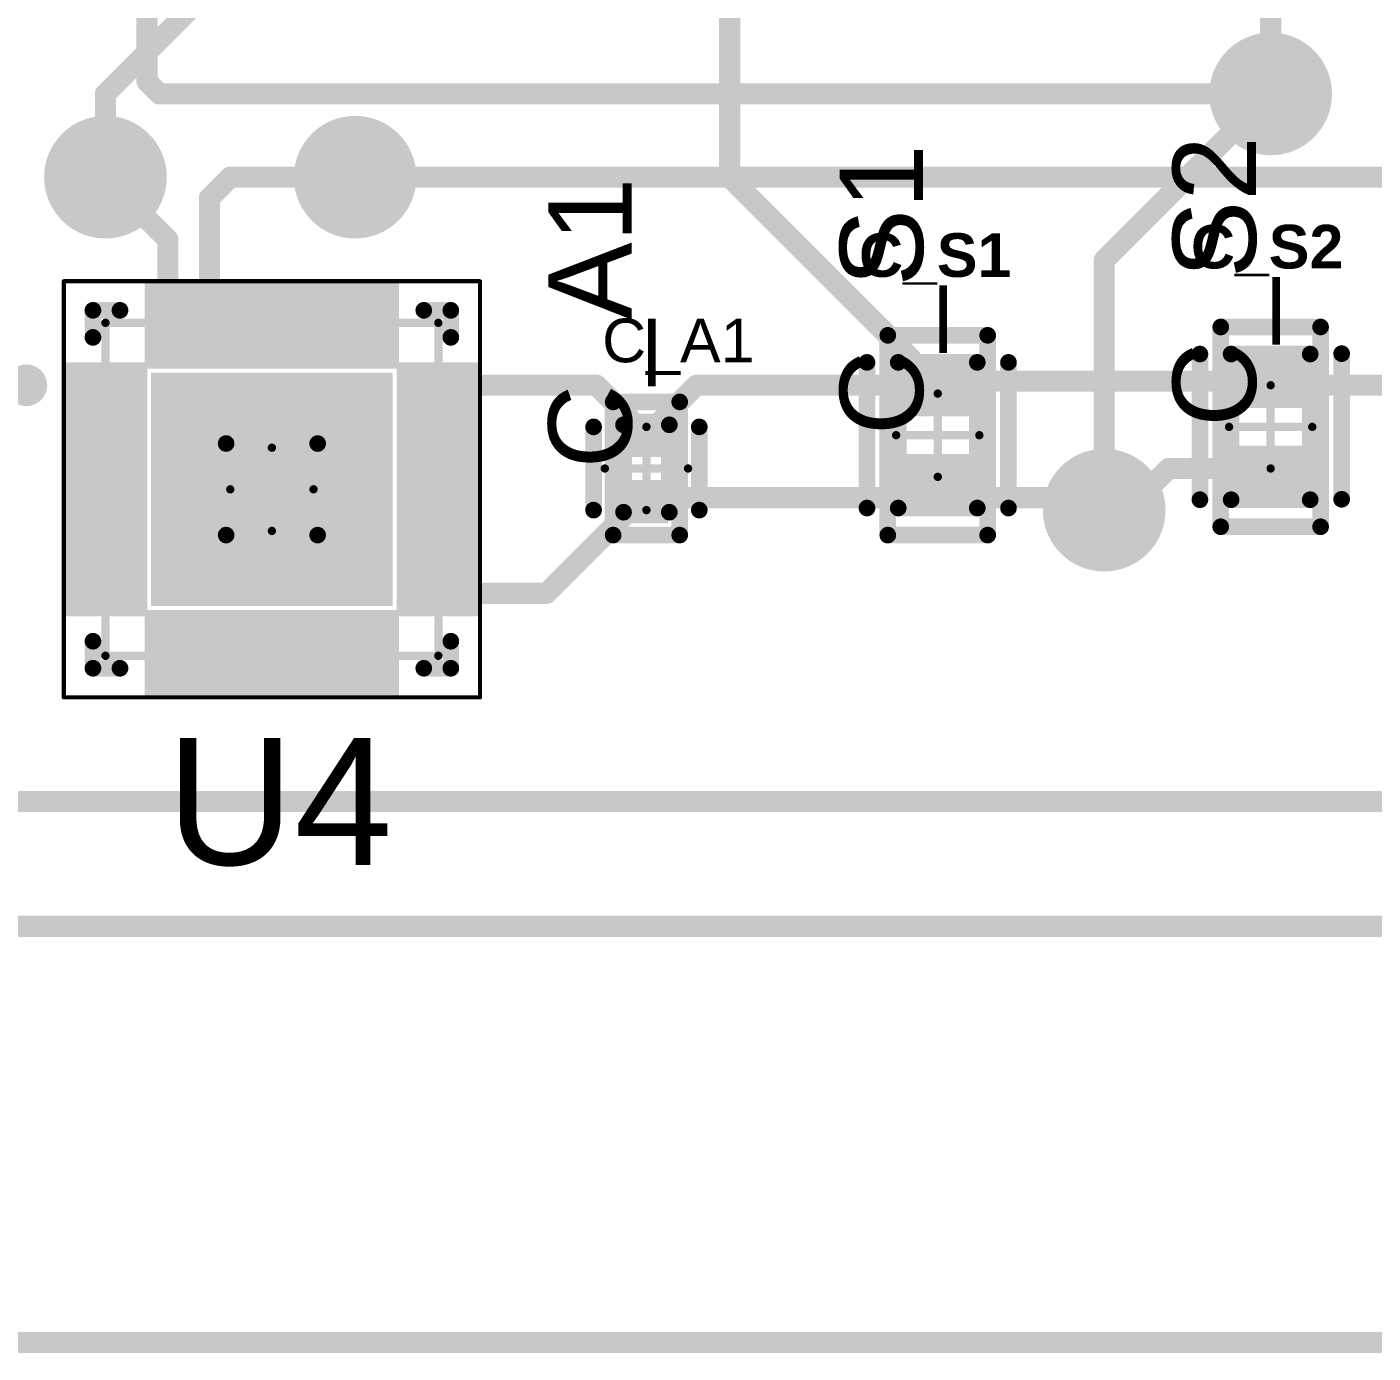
# Model space of a CAD drawing. Header units: inches. Extents: x 0 to 5429, y 0 to 5429.
# Drawn here: x 14.06 to 30.23, y -0.13 to 15.8 of the extents above; entities that cross this region are included whole.
import ezdxf

# ---------------------------------------------------------------- set-up
doc = ezdxf.new("R2010")
doc.units = ezdxf.units.IN
for name, color, linetype in [('Bottom Layer', 5, 'Continuous'), ('Bottom Solder', 6, 'Continuous'), ('GND', 16, 'Continuous'), ('Keep-Out Layer', 6, 'Continuous'), ('Top 3D Body', 56, 'Continuous'), ('Top Assembly', 56, 'Continuous'), ('Top Component Center', 56, 'Continuous'), ('Top Courtyard', 56, 'Continuous'), ('Top Layer', 1, 'Continuous'), ('Top Overlay', 2, 'Continuous'), ('Top Paste', 8, 'Continuous'), ('Top Solder', 216, 'Continuous'), ('VDD', 76, 'Continuous'), ('Via Holes', 16, 'Continuous')]:
    doc.layers.add(name, color=color, linetype=linetype)
doc.styles.add('Arial', font='', dxfattribs={"height": 0.2})
doc.styles.add('Arial_Bold', font='', dxfattribs={"height": 0.2})
doc.styles.get('Arial').set_extended_font_data('Arial')
doc.styles.get('Arial_Bold').set_extended_font_data('Arial', bold=True)

# ---------------------------------------------------------------- blocks, each defined once
blk = doc.blocks.new('IS_QFN_24_V_1')
at = {"layer": 'Bottom Layer'}
h = blk.add_hatch(color=5, dxfattribs=at)
edge = h.paths.add_edge_path()
edge.add_arc((-0.55, 0.55), 0.25, 0, 360)
h = blk.add_hatch(color=5, dxfattribs=at)
edge = h.paths.add_edge_path()
edge.add_arc((0.55, 0.55), 0.25, 0, 360)
h = blk.add_hatch(color=5, dxfattribs=at)
edge = h.paths.add_edge_path()
edge.add_arc((-0.55, -0.55), 0.25, 0, 360)
h = blk.add_hatch(color=5, dxfattribs=at)
edge = h.paths.add_edge_path()
edge.add_arc((0.55, -0.55), 0.25, 0, 360)
at = {"layer": 'Bottom Solder'}
h = blk.add_hatch(color=6, dxfattribs=at)
edge = h.paths.add_edge_path()
edge.add_arc((-0.55, 0.55), 0.352, 0, 360)
h = blk.add_hatch(color=6, dxfattribs=at)
edge = h.paths.add_edge_path()
edge.add_arc((0.55, 0.55), 0.352, 0, 360)
h = blk.add_hatch(color=6, dxfattribs=at)
edge = h.paths.add_edge_path()
edge.add_arc((-0.55, -0.55), 0.352, 0, 360)
h = blk.add_hatch(color=6, dxfattribs=at)
edge = h.paths.add_edge_path()
edge.add_arc((0.55, -0.55), 0.352, 0, 360)
at = {"layer": 'GND'}
h = blk.add_hatch(color=16, dxfattribs=at)
edge = h.paths.add_edge_path()
edge.add_arc((-0.55, 0.55), 0.25, 0, 360)
h = blk.add_hatch(color=16, dxfattribs=at)
edge = h.paths.add_edge_path()
edge.add_arc((0.55, 0.55), 0.25, 0, 360)
h = blk.add_hatch(color=16, dxfattribs=at)
edge = h.paths.add_edge_path()
edge.add_arc((-0.55, -0.55), 0.25, 0, 360)
h = blk.add_hatch(color=16, dxfattribs=at)
edge = h.paths.add_edge_path()
edge.add_arc((0.55, -0.55), 0.25, 0, 360)
at = {"layer": 'Top Layer'}
for points in [[(-1.075, 2.4), (-1.075, 1.55), (-1.425, 1.55), (-1.425, 2.4)], [(-0.575, 2.4), (-0.575, 1.55), (-0.925, 1.55), (-0.925, 2.4)], [(-0.075, 2.4), (-0.075, 1.55), (-0.425, 1.55), (-0.425, 2.4)], [(0.425, 2.4), (0.425, 1.55), (0.075, 1.55), (0.075, 2.4)], [(0.925, 2.4), (0.925, 1.55), (0.575, 1.55), (0.575, 2.4)], [(1.425, 2.4), (1.425, 1.55), (1.075, 1.55), (1.075, 2.4)], [(-2.4, 1.425), (-1.6, 1.425), (-1.6, 1.075), (-2.4, 1.075)], [(-1.35, 1.3), (1.35, 1.3), (1.35, -1.3), (-1.35, -1.3)], [(2.4, 1.075), (1.6, 1.075), (1.6, 1.425), (2.4, 1.425)], [(-2.4, 0.925), (-1.6, 0.925), (-1.6, 0.575), (-2.4, 0.575)], [(2.4, 0.575), (1.6, 0.575), (1.6, 0.925), (2.4, 0.925)], [(-2.4, 0.425), (-1.6, 0.425), (-1.6, 0.075), (-2.4, 0.075)], [(2.4, 0.075), (1.6, 0.075), (1.6, 0.425), (2.4, 0.425)], [(-2.4, -0.075), (-1.6, -0.075), (-1.6, -0.425), (-2.4, -0.425)], [(2.4, -0.425), (1.6, -0.425), (1.6, -0.075), (2.4, -0.075)], [(-2.4, -0.575), (-1.6, -0.575), (-1.6, -0.925), (-2.4, -0.925)], [(2.4, -0.925), (1.6, -0.925), (1.6, -0.575), (2.4, -0.575)], [(-2.4, -1.075), (-1.6, -1.075), (-1.6, -1.425), (-2.4, -1.425)], [(2.4, -1.425), (1.6, -1.425), (1.6, -1.075), (2.4, -1.075)], [(-1.425, -2.4), (-1.425, -1.55), (-1.075, -1.55), (-1.075, -2.4)], [(-0.925, -2.4), (-0.925, -1.55), (-0.575, -1.55), (-0.575, -2.4)], [(-0.425, -2.4), (-0.425, -1.55), (-0.075, -1.55), (-0.075, -2.4)], [(0.075, -2.4), (0.075, -1.55), (0.425, -1.55), (0.425, -2.4)], [(0.575, -2.4), (0.575, -1.55), (0.925, -1.55), (0.925, -2.4)], [(1.075, -2.4), (1.075, -1.55), (1.425, -1.55), (1.425, -2.4)]]:
    blk.add_hatch(color=1, dxfattribs=at).paths.add_polyline_path(points)
h = blk.add_hatch(color=1, dxfattribs=at)
edge = h.paths.add_edge_path()
edge.add_arc((-0.55, 0.55), 0.25, 0, 360)
h = blk.add_hatch(color=1, dxfattribs=at)
edge = h.paths.add_edge_path()
edge.add_arc((0.55, 0.55), 0.25, 0, 360)
h = blk.add_hatch(color=1, dxfattribs=at)
edge = h.paths.add_edge_path()
edge.add_arc((-0.55, -0.55), 0.25, 0, 360)
h = blk.add_hatch(color=1, dxfattribs=at)
edge = h.paths.add_edge_path()
edge.add_arc((0.55, -0.55), 0.25, 0, 360)
at = {"layer": 'Top Paste'}
for points in [[(-1.075, 2.4), (-1.075, 1.55), (-1.425, 1.55), (-1.425, 2.4)], [(-0.575, 2.4), (-0.575, 1.55), (-0.925, 1.55), (-0.925, 2.4)], [(-0.075, 2.4), (-0.075, 1.55), (-0.425, 1.55), (-0.425, 2.4)], [(0.425, 2.4), (0.425, 1.55), (0.075, 1.55), (0.075, 2.4)], [(0.925, 2.4), (0.925, 1.55), (0.575, 1.55), (0.575, 2.4)], [(1.425, 2.4), (1.425, 1.55), (1.075, 1.55), (1.075, 2.4)], [(-2.4, 1.425), (-1.6, 1.425), (-1.6, 1.075), (-2.4, 1.075)], [(-1.35, 1.3), (1.35, 1.3), (1.35, -1.3), (-1.35, -1.3)], [(2.4, 1.075), (1.6, 1.075), (1.6, 1.425), (2.4, 1.425)], [(-2.4, 0.925), (-1.6, 0.925), (-1.6, 0.575), (-2.4, 0.575)], [(2.4, 0.575), (1.6, 0.575), (1.6, 0.925), (2.4, 0.925)], [(-2.4, 0.425), (-1.6, 0.425), (-1.6, 0.075), (-2.4, 0.075)], [(2.4, 0.075), (1.6, 0.075), (1.6, 0.425), (2.4, 0.425)], [(-2.4, -0.075), (-1.6, -0.075), (-1.6, -0.425), (-2.4, -0.425)], [(2.4, -0.425), (1.6, -0.425), (1.6, -0.075), (2.4, -0.075)], [(-2.4, -0.575), (-1.6, -0.575), (-1.6, -0.925), (-2.4, -0.925)], [(2.4, -0.925), (1.6, -0.925), (1.6, -0.575), (2.4, -0.575)], [(-2.4, -1.075), (-1.6, -1.075), (-1.6, -1.425), (-2.4, -1.425)], [(2.4, -1.425), (1.6, -1.425), (1.6, -1.075), (2.4, -1.075)], [(-1.425, -2.4), (-1.425, -1.55), (-1.075, -1.55), (-1.075, -2.4)], [(-0.925, -2.4), (-0.925, -1.55), (-0.575, -1.55), (-0.575, -2.4)], [(-0.425, -2.4), (-0.425, -1.55), (-0.075, -1.55), (-0.075, -2.4)], [(0.075, -2.4), (0.075, -1.55), (0.425, -1.55), (0.425, -2.4)], [(0.575, -2.4), (0.575, -1.55), (0.925, -1.55), (0.925, -2.4)], [(1.075, -2.4), (1.075, -1.55), (1.425, -1.55), (1.425, -2.4)]]:
    blk.add_hatch(color=8, dxfattribs=at).paths.add_polyline_path(points)
at = {"layer": 'Top Solder'}
for points in [[(-0.973, 2.502), (-0.973, 1.448), (-1.527, 1.448), (-1.527, 2.502)], [(-0.473, 2.502), (-0.473, 1.448), (-1.027, 1.448), (-1.027, 2.502)], [(0.027, 2.502), (0.027, 1.448), (-0.527, 1.448), (-0.527, 2.502)], [(0.527, 2.502), (0.527, 1.448), (-0.027, 1.448), (-0.027, 2.502)], [(1.027, 2.502), (1.027, 1.448), (0.473, 1.448), (0.473, 2.502)], [(1.527, 2.502), (1.527, 1.448), (0.973, 1.448), (0.973, 2.502)], [(-2.502, 1.527), (-1.498, 1.527), (-1.498, 0.973), (-2.502, 0.973)], [(2.502, 0.973), (1.498, 0.973), (1.498, 1.527), (2.502, 1.527)], [(-1.452, 1.402), (1.452, 1.402), (1.452, -1.402), (-1.452, -1.402)], [(-2.502, 1.027), (-1.498, 1.027), (-1.498, 0.473), (-2.502, 0.473)], [(2.502, 0.473), (1.498, 0.473), (1.498, 1.027), (2.502, 1.027)], [(-2.502, 0.527), (-1.498, 0.527), (-1.498, -0.027), (-2.502, -0.027)], [(2.502, -0.027), (1.498, -0.027), (1.498, 0.527), (2.502, 0.527)], [(-2.502, 0.027), (-1.498, 0.027), (-1.498, -0.527), (-2.502, -0.527)], [(2.502, -0.527), (1.498, -0.527), (1.498, 0.027), (2.502, 0.027)], [(-2.502, -0.473), (-1.498, -0.473), (-1.498, -1.027), (-2.502, -1.027)], [(2.502, -1.027), (1.498, -1.027), (1.498, -0.473), (2.502, -0.473)], [(-2.502, -0.973), (-1.498, -0.973), (-1.498, -1.527), (-2.502, -1.527)], [(2.502, -1.527), (1.498, -1.527), (1.498, -0.973), (2.502, -0.973)], [(-1.527, -2.502), (-1.527, -1.448), (-0.973, -1.448), (-0.973, -2.502)], [(-1.027, -2.502), (-1.027, -1.448), (-0.473, -1.448), (-0.473, -2.502)], [(-0.527, -2.502), (-0.527, -1.448), (0.027, -1.448), (0.027, -2.502)], [(-0.027, -2.502), (-0.027, -1.448), (0.527, -1.448), (0.527, -2.502)], [(0.473, -2.502), (0.473, -1.448), (1.027, -1.448), (1.027, -2.502)], [(0.973, -2.502), (0.973, -1.448), (1.527, -1.448), (1.527, -2.502)]]:
    blk.add_hatch(color=216, dxfattribs=at).paths.add_polyline_path(points)
h = blk.add_hatch(color=216, dxfattribs=at)
edge = h.paths.add_edge_path()
edge.add_arc((-0.55, 0.55), 0.352, 0, 360)
h = blk.add_hatch(color=216, dxfattribs=at)
edge = h.paths.add_edge_path()
edge.add_arc((0.55, 0.55), 0.352, 0, 360)
h = blk.add_hatch(color=216, dxfattribs=at)
edge = h.paths.add_edge_path()
edge.add_arc((-0.55, -0.55), 0.352, 0, 360)
h = blk.add_hatch(color=216, dxfattribs=at)
edge = h.paths.add_edge_path()
edge.add_arc((0.55, -0.55), 0.352, 0, 360)
at = {"layer": 'VDD'}
h = blk.add_hatch(color=76, dxfattribs=at)
edge = h.paths.add_edge_path()
edge.add_arc((-0.55, 0.55), 0.25, 0, 360)
h = blk.add_hatch(color=76, dxfattribs=at)
edge = h.paths.add_edge_path()
edge.add_arc((0.55, 0.55), 0.25, 0, 360)
h = blk.add_hatch(color=76, dxfattribs=at)
edge = h.paths.add_edge_path()
edge.add_arc((-0.55, -0.55), 0.25, 0, 360)
h = blk.add_hatch(color=76, dxfattribs=at)
edge = h.paths.add_edge_path()
edge.add_arc((0.55, -0.55), 0.25, 0, 360)
at = {"layer": 'Via Holes'}
h = blk.add_hatch(color=7, dxfattribs=at)
edge = h.paths.add_edge_path()
edge.add_arc((-0.55, 0.55), 0.1, 0, 360)
h = blk.add_hatch(color=7, dxfattribs=at)
edge = h.paths.add_edge_path()
edge.add_arc((0.55, 0.55), 0.1, 0, 360)
h = blk.add_hatch(color=7, dxfattribs=at)
edge = h.paths.add_edge_path()
edge.add_arc((-0.55, -0.55), 0.1, 0, 360)
h = blk.add_hatch(color=7, dxfattribs=at)
edge = h.paths.add_edge_path()
edge.add_arc((0.55, -0.55), 0.1, 0, 360)
at = {"layer": 'Top 3D Body'}
for points in [[(-2, -2, 0.1, 0.1, 0), (-2, 2, 0.1, 0.1, 0)], [(-2, 2, 0.1, 0.1, 0), (2, 2, 0.1, 0.1, 0)], [(2, -2, 0.1, 0.1, 0), (2, 2, 0.1, 0.1, 0)], [(-2, -2, 0.1, 0.1, 0), (2, -2, 0.1, 0.1, 0)]]:
    blk.add_lwpolyline(points, format="xyseb", dxfattribs=at)
for points in [[(-2.025, 2, 0.05, 0.05, 1), (-1.975, 2, 0.05, 0.05, 1)], [(-2.025, 2, 0.05, 0.05, 1), (-1.975, 2, 0.05, 0.05, 1)], [(1.975, 2, 0.05, 0.05, 1), (2.025, 2, 0.05, 0.05, 1)], [(1.975, 2, 0.05, 0.05, 1), (2.025, 2, 0.05, 0.05, 1)], [(-2.025, -2, 0.05, 0.05, 1), (-1.975, -2, 0.05, 0.05, 1)], [(-2.025, -2, 0.05, 0.05, 1), (-1.975, -2, 0.05, 0.05, 1)], [(1.975, -2, 0.05, 0.05, 1), (2.025, -2, 0.05, 0.05, 1)], [(1.975, -2, 0.05, 0.05, 1), (2.025, -2, 0.05, 0.05, 1)]]:
    blk.add_lwpolyline(points, format="xyseb", close=True, dxfattribs=at)
at = {"layer": 'Top Courtyard'}
for points in [[(-2.5, -2.5, 0.05, 0.05, 0), (-2.5, 2.5, 0.05, 0.05, 0)], [(-2.5, 2.5, 0.05, 0.05, 0), (2.5, 2.5, 0.05, 0.05, 0)], [(2.5, -2.5, 0.05, 0.05, 0), (2.5, 2.5, 0.05, 0.05, 0)], [(0, -0.5, 0.1, 0.1, 0), (0, 0.5, 0.1, 0.1, 0)], [(-0.5, 0, 0.1, 0.1, 0), (0.5, 0, 0.1, 0.1, 0)], [(-2.5, -2.5, 0.05, 0.05, 0), (2.5, -2.5, 0.05, 0.05, 0)]]:
    blk.add_lwpolyline(points, format="xyseb", dxfattribs=at)
for points in [[(-2.512, 2.5, 0.025, 0.025, 1), (-2.488, 2.5, 0.025, 0.025, 1)], [(-2.512, 2.5, 0.025, 0.025, 1), (-2.488, 2.5, 0.025, 0.025, 1)], [(2.488, 2.5, 0.025, 0.025, 1), (2.512, 2.5, 0.025, 0.025, 1)], [(2.488, 2.5, 0.025, 0.025, 1), (2.512, 2.5, 0.025, 0.025, 1)], [(-0.025, 0.5, 0.05, 0.05, 1), (0.025, 0.5, 0.05, 0.05, 1)], [(-0.525, 0, 0.05, 0.05, 1), (-0.475, 0, 0.05, 0.05, 1)], [(0.475, 0, 0.05, 0.05, 1), (0.525, 0, 0.05, 0.05, 1)], [(-0.025, -0.5, 0.05, 0.05, 1), (0.025, -0.5, 0.05, 0.05, 1)], [(-2.512, -2.5, 0.025, 0.025, 1), (-2.488, -2.5, 0.025, 0.025, 1)], [(-2.512, -2.5, 0.025, 0.025, 1), (-2.488, -2.5, 0.025, 0.025, 1)], [(2.488, -2.5, 0.025, 0.025, 1), (2.512, -2.5, 0.025, 0.025, 1)], [(2.488, -2.5, 0.025, 0.025, 1), (2.512, -2.5, 0.025, 0.025, 1)]]:
    blk.add_lwpolyline(points, format="xyseb", close=True, dxfattribs=at)
at = {"layer": 'Top Overlay'}
for points in [[(-2.15, 2.15, 0.2, 0.2, 0), (-1.825, 2.15, 0.2, 0.2, 0)], [(-2.15, 1.825, 0.2, 0.2, 0), (-2.15, 2.15, 0.2, 0.2, 0)], [(1.825, 2.15, 0.2, 0.2, 0), (2.15, 2.15, 0.2, 0.2, 0)], [(2.15, 1.825, 0.2, 0.2, 0), (2.15, 2.15, 0.2, 0.2, 0)], [(-2.15, -2.15, 0.2, 0.2, 0), (-2.15, -1.825, 0.2, 0.2, 0)], [(2.15, -2.15, 0.2, 0.2, 0), (2.15, -1.825, 0.2, 0.2, 0)], [(-2.15, -2.15, 0.2, 0.2, 0), (-1.825, -2.15, 0.2, 0.2, 0)], [(1.825, -2.15, 0.2, 0.2, 0), (2.15, -2.15, 0.2, 0.2, 0)]]:
    blk.add_lwpolyline(points, format="xyseb", dxfattribs=at)
for points in [[(-2.2, 2.15, 0.1, 0.1, 1), (-2.1, 2.15, 0.1, 0.1, 1)], [(-2.2, 2.15, 0.1, 0.1, 1), (-2.1, 2.15, 0.1, 0.1, 1)], [(-1.875, 2.15, 0.1, 0.1, 1), (-1.775, 2.15, 0.1, 0.1, 1)], [(1.775, 2.15, 0.1, 0.1, 1), (1.875, 2.15, 0.1, 0.1, 1)], [(2.1, 2.15, 0.1, 0.1, 1), (2.2, 2.15, 0.1, 0.1, 1)], [(2.1, 2.15, 0.1, 0.1, 1), (2.2, 2.15, 0.1, 0.1, 1)], [(-2.2, 1.825, 0.1, 0.1, 1), (-2.1, 1.825, 0.1, 0.1, 1)], [(2.1, 1.825, 0.1, 0.1, 1), (2.2, 1.825, 0.1, 0.1, 1)], [(-2.825, 1.25, 0.25, 0.25, 1), (-3.075, 1.25, 0.25, 0.25, 1)], [(-3.137, 1.25, 0.125, 0.125, 1), (-3.013, 1.25, 0.125, 0.125, 1)], [(-2.887, 1.25, 0.125, 0.125, 1), (-2.762, 1.25, 0.125, 0.125, 1)], [(-2.2, -1.825, 0.1, 0.1, 1), (-2.1, -1.825, 0.1, 0.1, 1)], [(2.1, -1.825, 0.1, 0.1, 1), (2.2, -1.825, 0.1, 0.1, 1)], [(-2.2, -2.15, 0.1, 0.1, 1), (-2.1, -2.15, 0.1, 0.1, 1)], [(-2.2, -2.15, 0.1, 0.1, 1), (-2.1, -2.15, 0.1, 0.1, 1)], [(-1.875, -2.15, 0.1, 0.1, 1), (-1.775, -2.15, 0.1, 0.1, 1)], [(1.775, -2.15, 0.1, 0.1, 1), (1.875, -2.15, 0.1, 0.1, 1)], [(2.1, -2.15, 0.1, 0.1, 1), (2.2, -2.15, 0.1, 0.1, 1)], [(2.1, -2.15, 0.1, 0.1, 1), (2.2, -2.15, 0.1, 0.1, 1)]]:
    blk.add_lwpolyline(points, format="xyseb", close=True, dxfattribs=at)
blk = doc.blocks.new('FP_C0402_BB_MFG_2')
at = {"layer": 'Top Layer'}
for points in [[(-0.66, 0.26), (-0.14, 0.26), (-0.14, -0.26), (-0.66, -0.26)], [(0.14, 0.26), (0.66, 0.26), (0.66, -0.26), (0.14, -0.26)]]:
    blk.add_hatch(color=1, dxfattribs=at).paths.add_polyline_path(points)
at = {"layer": 'Top Paste'}
for points in [[(-0.66, 0.26), (-0.14, 0.26), (-0.14, -0.26), (-0.66, -0.26)], [(0.14, 0.26), (0.66, 0.26), (0.66, -0.26), (0.14, -0.26)]]:
    blk.add_hatch(color=8, dxfattribs=at).paths.add_polyline_path(points)
at = {"layer": 'Top Solder'}
for points in [[(-0.66, 0.26), (-0.14, 0.26), (-0.14, -0.26), (-0.66, -0.26)], [(0.14, 0.26), (0.66, 0.26), (0.66, -0.26), (0.14, -0.26)]]:
    blk.add_hatch(color=216, dxfattribs=at).paths.add_polyline_path(points)
at = {"layer": 'Top 3D Body'}
for points in [[(-0.525, 0.275, 0.2, 0.2, 0), (-0.525, -0.275, 0.2, 0.2, 0)], [(-0.525, 0.275, 0.2, 0.2, 0), (0.525, 0.275, 0.2, 0.2, 0)], [(0.525, 0.275, 0.2, 0.2, 0), (0.525, -0.275, 0.2, 0.2, 0)], [(-0.525, -0.275, 0.2, 0.2, 0), (0.525, -0.275, 0.2, 0.2, 0)]]:
    blk.add_lwpolyline(points, format="xyseb", dxfattribs=at)
for points in [[(-0.575, 0.275, 0.1, 0.1, 1), (-0.475, 0.275, 0.1, 0.1, 1)], [(-0.575, 0.275, 0.1, 0.1, 1), (-0.475, 0.275, 0.1, 0.1, 1)], [(0.475, 0.275, 0.1, 0.1, 1), (0.575, 0.275, 0.1, 0.1, 1)], [(0.475, 0.275, 0.1, 0.1, 1), (0.575, 0.275, 0.1, 0.1, 1)], [(-0.575, -0.275, 0.1, 0.1, 1), (-0.475, -0.275, 0.1, 0.1, 1)], [(-0.575, -0.275, 0.1, 0.1, 1), (-0.475, -0.275, 0.1, 0.1, 1)], [(0.475, -0.275, 0.1, 0.1, 1), (0.575, -0.275, 0.1, 0.1, 1)], [(0.475, -0.275, 0.1, 0.1, 1), (0.575, -0.275, 0.1, 0.1, 1)]]:
    blk.add_lwpolyline(points, format="xyseb", close=True, dxfattribs=at)
at = {"layer": 'Top Assembly'}
for points in [[(-0.8, 0.4, 0.2, 0.2, 0), (-0.8, -0.4, 0.2, 0.2, 0)], [(-0.8, 0.4, 0.2, 0.2, 0), (0.8, 0.4, 0.2, 0.2, 0)], [(0.8, 0.4, 0.2, 0.2, 0), (0.8, -0.4, 0.2, 0.2, 0)], [(-0.8, -0.4, 0.2, 0.2, 0), (0.8, -0.4, 0.2, 0.2, 0)]]:
    blk.add_lwpolyline(points, format="xyseb", dxfattribs=at)
for points in [[(-0.85, 0.4, 0.1, 0.1, 1), (-0.75, 0.4, 0.1, 0.1, 1)], [(-0.85, 0.4, 0.1, 0.1, 1), (-0.75, 0.4, 0.1, 0.1, 1)], [(0.75, 0.4, 0.1, 0.1, 1), (0.85, 0.4, 0.1, 0.1, 1)], [(0.75, 0.4, 0.1, 0.1, 1), (0.85, 0.4, 0.1, 0.1, 1)], [(-0.85, -0.4, 0.1, 0.1, 1), (-0.75, -0.4, 0.1, 0.1, 1)], [(-0.85, -0.4, 0.1, 0.1, 1), (-0.75, -0.4, 0.1, 0.1, 1)], [(0.75, -0.4, 0.1, 0.1, 1), (0.85, -0.4, 0.1, 0.1, 1)], [(0.75, -0.4, 0.1, 0.1, 1), (0.85, -0.4, 0.1, 0.1, 1)]]:
    blk.add_lwpolyline(points, format="xyseb", close=True, dxfattribs=at)
at = {"layer": 'Top Component Center'}
for points in [[(0, 0.5, 0.1, 0.1, 0), (0, -0.5, 0.1, 0.1, 0)], [(-0.5, 0, 0.1, 0.1, 0), (0.5, 0, 0.1, 0.1, 0)]]:
    blk.add_lwpolyline(points, format="xyseb", dxfattribs=at)
for points in [[(-0.025, 0.5, 0.05, 0.05, 1), (0.025, 0.5, 0.05, 0.05, 1)], [(-0.525, 0, 0.05, 0.05, 1), (-0.475, 0, 0.05, 0.05, 1)], [(0.475, 0, 0.05, 0.05, 1), (0.525, 0, 0.05, 0.05, 1)], [(-0.025, -0.5, 0.05, 0.05, 1), (0.025, -0.5, 0.05, 0.05, 1)]]:
    blk.add_lwpolyline(points, format="xyseb", close=True, dxfattribs=at)
at = {"layer": 'Top Courtyard'}
for points in [[(-0.8, 0.4, 0.2, 0.2, 0), (-0.8, -0.4, 0.2, 0.2, 0)], [(-0.8, 0.4, 0.2, 0.2, 0), (0.8, 0.4, 0.2, 0.2, 0)], [(0.8, 0.4, 0.2, 0.2, 0), (0.8, -0.4, 0.2, 0.2, 0)], [(-0.8, -0.4, 0.2, 0.2, 0), (0.8, -0.4, 0.2, 0.2, 0)]]:
    blk.add_lwpolyline(points, format="xyseb", dxfattribs=at)
for points in [[(-0.85, 0.4, 0.1, 0.1, 1), (-0.75, 0.4, 0.1, 0.1, 1)], [(-0.85, 0.4, 0.1, 0.1, 1), (-0.75, 0.4, 0.1, 0.1, 1)], [(0.75, 0.4, 0.1, 0.1, 1), (0.85, 0.4, 0.1, 0.1, 1)], [(0.75, 0.4, 0.1, 0.1, 1), (0.85, 0.4, 0.1, 0.1, 1)], [(-0.85, -0.4, 0.1, 0.1, 1), (-0.75, -0.4, 0.1, 0.1, 1)], [(-0.85, -0.4, 0.1, 0.1, 1), (-0.75, -0.4, 0.1, 0.1, 1)], [(0.75, -0.4, 0.1, 0.1, 1), (0.85, -0.4, 0.1, 0.1, 1)], [(0.75, -0.4, 0.1, 0.1, 1), (0.85, -0.4, 0.1, 0.1, 1)]]:
    blk.add_lwpolyline(points, format="xyseb", close=True, dxfattribs=at)
at = {"layer": 'Top Overlay'}
for points in [[(-0.5, 0.635, 0.2, 0.2, 0), (0.5, 0.635, 0.2, 0.2, 0)], [(-0.5, -0.635, 0.2, 0.2, 0), (0.5, -0.635, 0.2, 0.2, 0)]]:
    blk.add_lwpolyline(points, format="xyseb", dxfattribs=at)
for points in [[(-0.55, 0.635, 0.1, 0.1, 1), (-0.45, 0.635, 0.1, 0.1, 1)], [(0.45, 0.635, 0.1, 0.1, 1), (0.55, 0.635, 0.1, 0.1, 1)], [(-0.55, -0.635, 0.1, 0.1, 1), (-0.45, -0.635, 0.1, 0.1, 1)], [(0.45, -0.635, 0.1, 0.1, 1), (0.55, -0.635, 0.1, 0.1, 1)]]:
    blk.add_lwpolyline(points, format="xyseb", close=True, dxfattribs=at)
at = {"layer": 'Top Assembly', "style": 'Arial'}
blk.add_text('C_A1', height=1, dxfattribs=at).set_placement((0, 0.178))
blk = doc.blocks.new('FP_C0603C_CF_MFG_43')
at = {"layer": 'Top Layer'}
for points in [[(-0.975, 0.45), (-0.225, 0.45), (-0.225, -0.45), (-0.975, -0.45)], [(0.225, 0.45), (0.975, 0.45), (0.975, -0.45), (0.225, -0.45)]]:
    blk.add_hatch(color=1, dxfattribs=at).paths.add_polyline_path(points)
at = {"layer": 'Top Paste'}
for points in [[(-0.975, 0.45), (-0.225, 0.45), (-0.225, -0.45), (-0.975, -0.45)], [(0.225, 0.45), (0.975, 0.45), (0.975, -0.45), (0.225, -0.45)]]:
    blk.add_hatch(color=8, dxfattribs=at).paths.add_polyline_path(points)
at = {"layer": 'Top Solder'}
for points in [[(-0.975, 0.45), (-0.225, 0.45), (-0.225, -0.45), (-0.975, -0.45)], [(0.225, 0.45), (0.975, 0.45), (0.975, -0.45), (0.225, -0.45)]]:
    blk.add_hatch(color=216, dxfattribs=at).paths.add_polyline_path(points)
at = {"layer": 'Top 3D Body'}
for points in [[(-0.875, 0.475, 0.2, 0.2, 0), (-0.875, -0.475, 0.2, 0.2, 0)], [(-0.875, 0.475, 0.2, 0.2, 0), (0.875, 0.475, 0.2, 0.2, 0)], [(0.875, 0.475, 0.2, 0.2, 0), (0.875, -0.475, 0.2, 0.2, 0)], [(-0.875, -0.475, 0.2, 0.2, 0), (0.875, -0.475, 0.2, 0.2, 0)]]:
    blk.add_lwpolyline(points, format="xyseb", dxfattribs=at)
for points in [[(-0.925, 0.475, 0.1, 0.1, 1), (-0.825, 0.475, 0.1, 0.1, 1)], [(-0.925, 0.475, 0.1, 0.1, 1), (-0.825, 0.475, 0.1, 0.1, 1)], [(0.825, 0.475, 0.1, 0.1, 1), (0.925, 0.475, 0.1, 0.1, 1)], [(0.825, 0.475, 0.1, 0.1, 1), (0.925, 0.475, 0.1, 0.1, 1)], [(-0.925, -0.475, 0.1, 0.1, 1), (-0.825, -0.475, 0.1, 0.1, 1)], [(-0.925, -0.475, 0.1, 0.1, 1), (-0.825, -0.475, 0.1, 0.1, 1)], [(0.825, -0.475, 0.1, 0.1, 1), (0.925, -0.475, 0.1, 0.1, 1)], [(0.825, -0.475, 0.1, 0.1, 1), (0.925, -0.475, 0.1, 0.1, 1)]]:
    blk.add_lwpolyline(points, format="xyseb", close=True, dxfattribs=at)
at = {"layer": 'Top Assembly'}
for points in [[(-1.2, 0.6, 0.2, 0.2, 0), (-1.2, -0.6, 0.2, 0.2, 0)], [(-1.2, 0.6, 0.2, 0.2, 0), (1.2, 0.6, 0.2, 0.2, 0)], [(1.2, 0.6, 0.2, 0.2, 0), (1.2, -0.6, 0.2, 0.2, 0)], [(-1.2, -0.6, 0.2, 0.2, 0), (1.2, -0.6, 0.2, 0.2, 0)]]:
    blk.add_lwpolyline(points, format="xyseb", dxfattribs=at)
for points in [[(-1.25, 0.6, 0.1, 0.1, 1), (-1.15, 0.6, 0.1, 0.1, 1)], [(-1.25, 0.6, 0.1, 0.1, 1), (-1.15, 0.6, 0.1, 0.1, 1)], [(1.15, 0.6, 0.1, 0.1, 1), (1.25, 0.6, 0.1, 0.1, 1)], [(1.15, 0.6, 0.1, 0.1, 1), (1.25, 0.6, 0.1, 0.1, 1)], [(-1.25, -0.6, 0.1, 0.1, 1), (-1.15, -0.6, 0.1, 0.1, 1)], [(-1.25, -0.6, 0.1, 0.1, 1), (-1.15, -0.6, 0.1, 0.1, 1)], [(1.15, -0.6, 0.1, 0.1, 1), (1.25, -0.6, 0.1, 0.1, 1)], [(1.15, -0.6, 0.1, 0.1, 1), (1.25, -0.6, 0.1, 0.1, 1)]]:
    blk.add_lwpolyline(points, format="xyseb", close=True, dxfattribs=at)
at = {"layer": 'Top Component Center'}
for points in [[(0, 0.5, 0.1, 0.1, 0), (0, -0.5, 0.1, 0.1, 0)], [(-0.5, 0, 0.1, 0.1, 0), (0.5, 0, 0.1, 0.1, 0)]]:
    blk.add_lwpolyline(points, format="xyseb", dxfattribs=at)
for points in [[(-0.025, 0.5, 0.05, 0.05, 1), (0.025, 0.5, 0.05, 0.05, 1)], [(-0.525, 0, 0.05, 0.05, 1), (-0.475, 0, 0.05, 0.05, 1)], [(0.475, 0, 0.05, 0.05, 1), (0.525, 0, 0.05, 0.05, 1)], [(-0.025, -0.5, 0.05, 0.05, 1), (0.025, -0.5, 0.05, 0.05, 1)]]:
    blk.add_lwpolyline(points, format="xyseb", close=True, dxfattribs=at)
at = {"layer": 'Top Courtyard'}
for points in [[(-1.2, 0.6, 0.2, 0.2, 0), (-1.2, -0.6, 0.2, 0.2, 0)], [(-1.2, 0.6, 0.2, 0.2, 0), (1.2, 0.6, 0.2, 0.2, 0)], [(1.2, 0.6, 0.2, 0.2, 0), (1.2, -0.6, 0.2, 0.2, 0)], [(-1.2, -0.6, 0.2, 0.2, 0), (1.2, -0.6, 0.2, 0.2, 0)]]:
    blk.add_lwpolyline(points, format="xyseb", dxfattribs=at)
for points in [[(-1.25, 0.6, 0.1, 0.1, 1), (-1.15, 0.6, 0.1, 0.1, 1)], [(-1.25, 0.6, 0.1, 0.1, 1), (-1.15, 0.6, 0.1, 0.1, 1)], [(1.15, 0.6, 0.1, 0.1, 1), (1.25, 0.6, 0.1, 0.1, 1)], [(1.15, 0.6, 0.1, 0.1, 1), (1.25, 0.6, 0.1, 0.1, 1)], [(-1.25, -0.6, 0.1, 0.1, 1), (-1.15, -0.6, 0.1, 0.1, 1)], [(-1.25, -0.6, 0.1, 0.1, 1), (-1.15, -0.6, 0.1, 0.1, 1)], [(1.15, -0.6, 0.1, 0.1, 1), (1.25, -0.6, 0.1, 0.1, 1)], [(1.15, -0.6, 0.1, 0.1, 1), (1.25, -0.6, 0.1, 0.1, 1)]]:
    blk.add_lwpolyline(points, format="xyseb", close=True, dxfattribs=at)
at = {"layer": 'Top Overlay'}
for points in [[(-0.875, 0.85, 0.2, 0.2, 0), (0.875, 0.85, 0.2, 0.2, 0)], [(-0.87, -0.853, 0.2, 0.2, 0), (0.88, -0.853, 0.2, 0.2, 0)]]:
    blk.add_lwpolyline(points, format="xyseb", dxfattribs=at)
for points in [[(-0.925, 0.85, 0.1, 0.1, 1), (-0.825, 0.85, 0.1, 0.1, 1)], [(0.825, 0.85, 0.1, 0.1, 1), (0.925, 0.85, 0.1, 0.1, 1)], [(-0.92, -0.853, 0.1, 0.1, 1), (-0.82, -0.853, 0.1, 0.1, 1)], [(0.83, -0.853, 0.1, 0.1, 1), (0.93, -0.853, 0.1, 0.1, 1)]]:
    blk.add_lwpolyline(points, format="xyseb", close=True, dxfattribs=at)
at = {"layer": 'Top Assembly', "style": 'Arial'}
blk.add_text('C_S2', height=1, dxfattribs=at).set_placement((0, 0.177))
blk = doc.blocks.new('FP_C0603_CG_MFG_44')
at = {"layer": 'Top Layer'}
for points in [[(-0.975, 0.45), (-0.225, 0.45), (-0.225, -0.45), (-0.975, -0.45)], [(0.225, 0.45), (0.975, 0.45), (0.975, -0.45), (0.225, -0.45)]]:
    blk.add_hatch(color=1, dxfattribs=at).paths.add_polyline_path(points)
at = {"layer": 'Top Paste'}
for points in [[(-0.975, 0.45), (-0.225, 0.45), (-0.225, -0.45), (-0.975, -0.45)], [(0.225, 0.45), (0.975, 0.45), (0.975, -0.45), (0.225, -0.45)]]:
    blk.add_hatch(color=8, dxfattribs=at).paths.add_polyline_path(points)
at = {"layer": 'Top Solder'}
for points in [[(-0.975, 0.45), (-0.225, 0.45), (-0.225, -0.45), (-0.975, -0.45)], [(0.225, 0.45), (0.975, 0.45), (0.975, -0.45), (0.225, -0.45)]]:
    blk.add_hatch(color=216, dxfattribs=at).paths.add_polyline_path(points)
at = {"layer": 'Top 3D Body'}
for points in [[(-0.875, 0.475, 0.2, 0.2, 0), (-0.875, -0.475, 0.2, 0.2, 0)], [(-0.875, 0.475, 0.2, 0.2, 0), (0.875, 0.475, 0.2, 0.2, 0)], [(0.875, 0.475, 0.2, 0.2, 0), (0.875, -0.475, 0.2, 0.2, 0)], [(-0.875, -0.475, 0.2, 0.2, 0), (0.875, -0.475, 0.2, 0.2, 0)]]:
    blk.add_lwpolyline(points, format="xyseb", dxfattribs=at)
for points in [[(-0.925, 0.475, 0.1, 0.1, 1), (-0.825, 0.475, 0.1, 0.1, 1)], [(-0.925, 0.475, 0.1, 0.1, 1), (-0.825, 0.475, 0.1, 0.1, 1)], [(0.825, 0.475, 0.1, 0.1, 1), (0.925, 0.475, 0.1, 0.1, 1)], [(0.825, 0.475, 0.1, 0.1, 1), (0.925, 0.475, 0.1, 0.1, 1)], [(-0.925, -0.475, 0.1, 0.1, 1), (-0.825, -0.475, 0.1, 0.1, 1)], [(-0.925, -0.475, 0.1, 0.1, 1), (-0.825, -0.475, 0.1, 0.1, 1)], [(0.825, -0.475, 0.1, 0.1, 1), (0.925, -0.475, 0.1, 0.1, 1)], [(0.825, -0.475, 0.1, 0.1, 1), (0.925, -0.475, 0.1, 0.1, 1)]]:
    blk.add_lwpolyline(points, format="xyseb", close=True, dxfattribs=at)
at = {"layer": 'Top Assembly'}
for points in [[(-1.2, 0.6, 0.2, 0.2, 0), (-1.2, -0.6, 0.2, 0.2, 0)], [(-1.2, 0.6, 0.2, 0.2, 0), (1.2, 0.6, 0.2, 0.2, 0)], [(1.2, 0.6, 0.2, 0.2, 0), (1.2, -0.6, 0.2, 0.2, 0)], [(-1.2, -0.6, 0.2, 0.2, 0), (1.2, -0.6, 0.2, 0.2, 0)]]:
    blk.add_lwpolyline(points, format="xyseb", dxfattribs=at)
for points in [[(-1.25, 0.6, 0.1, 0.1, 1), (-1.15, 0.6, 0.1, 0.1, 1)], [(-1.25, 0.6, 0.1, 0.1, 1), (-1.15, 0.6, 0.1, 0.1, 1)], [(1.15, 0.6, 0.1, 0.1, 1), (1.25, 0.6, 0.1, 0.1, 1)], [(1.15, 0.6, 0.1, 0.1, 1), (1.25, 0.6, 0.1, 0.1, 1)], [(-1.25, -0.6, 0.1, 0.1, 1), (-1.15, -0.6, 0.1, 0.1, 1)], [(-1.25, -0.6, 0.1, 0.1, 1), (-1.15, -0.6, 0.1, 0.1, 1)], [(1.15, -0.6, 0.1, 0.1, 1), (1.25, -0.6, 0.1, 0.1, 1)], [(1.15, -0.6, 0.1, 0.1, 1), (1.25, -0.6, 0.1, 0.1, 1)]]:
    blk.add_lwpolyline(points, format="xyseb", close=True, dxfattribs=at)
at = {"layer": 'Top Component Center'}
for points in [[(0, 0.5, 0.1, 0.1, 0), (0, -0.5, 0.1, 0.1, 0)], [(-0.5, 0, 0.1, 0.1, 0), (0.5, 0, 0.1, 0.1, 0)]]:
    blk.add_lwpolyline(points, format="xyseb", dxfattribs=at)
for points in [[(-0.025, 0.5, 0.05, 0.05, 1), (0.025, 0.5, 0.05, 0.05, 1)], [(-0.525, 0, 0.05, 0.05, 1), (-0.475, 0, 0.05, 0.05, 1)], [(0.475, 0, 0.05, 0.05, 1), (0.525, 0, 0.05, 0.05, 1)], [(-0.025, -0.5, 0.05, 0.05, 1), (0.025, -0.5, 0.05, 0.05, 1)]]:
    blk.add_lwpolyline(points, format="xyseb", close=True, dxfattribs=at)
at = {"layer": 'Top Courtyard'}
for points in [[(-1.2, 0.6, 0.2, 0.2, 0), (-1.2, -0.6, 0.2, 0.2, 0)], [(-1.2, 0.6, 0.2, 0.2, 0), (1.2, 0.6, 0.2, 0.2, 0)], [(1.2, 0.6, 0.2, 0.2, 0), (1.2, -0.6, 0.2, 0.2, 0)], [(-1.2, -0.6, 0.2, 0.2, 0), (1.2, -0.6, 0.2, 0.2, 0)]]:
    blk.add_lwpolyline(points, format="xyseb", dxfattribs=at)
for points in [[(-1.25, 0.6, 0.1, 0.1, 1), (-1.15, 0.6, 0.1, 0.1, 1)], [(-1.25, 0.6, 0.1, 0.1, 1), (-1.15, 0.6, 0.1, 0.1, 1)], [(1.15, 0.6, 0.1, 0.1, 1), (1.25, 0.6, 0.1, 0.1, 1)], [(1.15, 0.6, 0.1, 0.1, 1), (1.25, 0.6, 0.1, 0.1, 1)], [(-1.25, -0.6, 0.1, 0.1, 1), (-1.15, -0.6, 0.1, 0.1, 1)], [(-1.25, -0.6, 0.1, 0.1, 1), (-1.15, -0.6, 0.1, 0.1, 1)], [(1.15, -0.6, 0.1, 0.1, 1), (1.25, -0.6, 0.1, 0.1, 1)], [(1.15, -0.6, 0.1, 0.1, 1), (1.25, -0.6, 0.1, 0.1, 1)]]:
    blk.add_lwpolyline(points, format="xyseb", close=True, dxfattribs=at)
at = {"layer": 'Top Overlay'}
for points in [[(-0.875, 0.85, 0.2, 0.2, 0), (0.875, 0.85, 0.2, 0.2, 0)], [(-0.875, -0.85, 0.2, 0.2, 0), (0.875, -0.85, 0.2, 0.2, 0)]]:
    blk.add_lwpolyline(points, format="xyseb", dxfattribs=at)
for points in [[(-0.925, 0.85, 0.1, 0.1, 1), (-0.825, 0.85, 0.1, 0.1, 1)], [(0.825, 0.85, 0.1, 0.1, 1), (0.925, 0.85, 0.1, 0.1, 1)], [(-0.925, -0.85, 0.1, 0.1, 1), (-0.825, -0.85, 0.1, 0.1, 1)], [(0.825, -0.85, 0.1, 0.1, 1), (0.925, -0.85, 0.1, 0.1, 1)]]:
    blk.add_lwpolyline(points, format="xyseb", close=True, dxfattribs=at)
at = {"layer": 'Top Assembly', "style": 'Arial'}
blk.add_text('C_S1', height=1, dxfattribs=at).set_placement((0, 0.177))

msp = doc.modelspace()

# ---------------------------------------------------------------- hatches: boundary and pattern name
at = {"layer": 'Bottom Layer'}
h = msp.add_hatch(color=5, dxfattribs=at)
edge = h.paths.add_edge_path()
edge.add_arc((29, 15), 0.635, 0, 360)
h = msp.add_hatch(color=5, dxfattribs=at)
edge = h.paths.add_edge_path()
edge.add_arc((15, 14), 0.635, 0, 360)
h = msp.add_hatch(color=5, dxfattribs=at)
edge = h.paths.add_edge_path()
edge.add_arc((18, 14), 0.635, 0, 360)
h = msp.add_hatch(color=5, dxfattribs=at)
edge = h.paths.add_edge_path()
edge.add_arc((27, 10), 0.635, 0, 360)
at = {"layer": 'Bottom Solder'}
h = msp.add_hatch(color=6, dxfattribs=at)
edge = h.paths.add_edge_path()
edge.add_arc((29, 15), 0.737, 0, 360)
h = msp.add_hatch(color=6, dxfattribs=at)
edge = h.paths.add_edge_path()
edge.add_arc((15, 14), 0.737, 0, 360)
h = msp.add_hatch(color=6, dxfattribs=at)
edge = h.paths.add_edge_path()
edge.add_arc((18, 14), 0.737, 0, 360)
h = msp.add_hatch(color=6, dxfattribs=at)
edge = h.paths.add_edge_path()
edge.add_arc((27, 10), 0.737, 0, 360)
at = {"layer": 'GND'}
h = msp.add_hatch(color=16, dxfattribs=at)
edge = h.paths.add_edge_path()
edge.add_arc((29, 15), 0.635, 0, 360)
h = msp.add_hatch(color=16, dxfattribs=at)
edge = h.paths.add_edge_path()
edge.add_arc((15, 14), 0.635, 0, 360)
h = msp.add_hatch(color=16, dxfattribs=at)
edge = h.paths.add_edge_path()
edge.add_arc((18, 14), 0.635, 0, 360)
h = msp.add_hatch(color=16, dxfattribs=at)
edge = h.paths.add_edge_path()
edge.add_arc((27, 10), 0.635, 0, 360)
at = {"layer": 'Top Layer'}
h = msp.add_hatch(color=1, dxfattribs=at)
edge = h.paths.add_edge_path()
edge.add_arc((29, 15), 0.635, 0, 360)
h = msp.add_hatch(color=1, dxfattribs=at)
edge = h.paths.add_edge_path()
edge.add_arc((15, 14), 0.635, 0, 360)
h = msp.add_hatch(color=1, dxfattribs=at)
edge = h.paths.add_edge_path()
edge.add_arc((18, 14), 0.635, 0, 360)
h = msp.add_hatch(color=1, dxfattribs=at)
edge = h.paths.add_edge_path()
edge.add_arc((27, 10), 0.635, 0, 360)
at = {"layer": 'Top Solder'}
h = msp.add_hatch(color=216, dxfattribs=at)
edge = h.paths.add_edge_path()
edge.add_arc((29, 15), 0.737, 0, 360)
h = msp.add_hatch(color=216, dxfattribs=at)
edge = h.paths.add_edge_path()
edge.add_arc((15, 14), 0.737, 0, 360)
h = msp.add_hatch(color=216, dxfattribs=at)
edge = h.paths.add_edge_path()
edge.add_arc((18, 14), 0.737, 0, 360)
h = msp.add_hatch(color=216, dxfattribs=at)
edge = h.paths.add_edge_path()
edge.add_arc((27, 10), 0.737, 0, 360)
at = {"layer": 'VDD'}
h = msp.add_hatch(color=76, dxfattribs=at)
edge = h.paths.add_edge_path()
edge.add_arc((29, 15), 0.635, 0, 360)
h = msp.add_hatch(color=76, dxfattribs=at)
edge = h.paths.add_edge_path()
edge.add_arc((15, 14), 0.635, 0, 360)
h = msp.add_hatch(color=76, dxfattribs=at)
edge = h.paths.add_edge_path()
edge.add_arc((18, 14), 0.635, 0, 360)
h = msp.add_hatch(color=76, dxfattribs=at)
edge = h.paths.add_edge_path()
edge.add_arc((27, 10), 0.635, 0, 360)
at = {"layer": 'Via Holes'}
h = msp.add_hatch(color=7, dxfattribs=at)
edge = h.paths.add_edge_path()
edge.add_arc((29, 15), 0.356, 0, 360)
h = msp.add_hatch(color=7, dxfattribs=at)
edge = h.paths.add_edge_path()
edge.add_arc((15, 14), 0.356, 0, 360)
h = msp.add_hatch(color=7, dxfattribs=at)
edge = h.paths.add_edge_path()
edge.add_arc((18, 14), 0.356, 0, 360)
h = msp.add_hatch(color=7, dxfattribs=at)
edge = h.paths.add_edge_path()
edge.add_arc((27, 10), 0.356, 0, 360)

# ---------------------------------------------------------------- linework, layer by layer
at = {"layer": 'Bottom Layer'}
for points in [[(12, 6.5, 0.254, 0.254, 0), (48.5, 6.5, 0.254, 0.254, 0)], [(10, 5, 0.254, 0.254, 0), (49, 5, 0.254, 0.254, 0)]]:
    msp.add_lwpolyline(points, format="xyseb", dxfattribs=at)
at = {"layer": 'GND'}
for points in [[(15, 15, 0.254, 0.254, 0), (21.5, 21.5, 0.254, 0.254, 0)], [(15, 14, 0.254, 0.254, 0), (15, 15, 0.254, 0.254, 0)], [(18, 14, 0.254, 0.254, 0), (33.5, 14, 0.254, 0.254, 0)]]:
    msp.add_lwpolyline(points, format="xyseb", dxfattribs=at)
for points in [[(14.937, 15, 0.127, 0.127, 1), (15.064, 15, 0.127, 0.127, 1)], [(14.937, 15, 0.127, 0.127, 1), (15.064, 15, 0.127, 0.127, 1)], [(14.937, 14, 0.127, 0.127, 1), (15.064, 14, 0.127, 0.127, 1)], [(17.936, 14, 0.127, 0.127, 1), (18.063, 14, 0.127, 0.127, 1)]]:
    msp.add_lwpolyline(points, format="xyseb", close=True, dxfattribs=at)
at = {"layer": 'Keep-Out Layer'}
msp.add_lwpolyline([(0, 0, 0.254, 0.254, 0), (80, 0, 0.254, 0.254, 0)], format="xyseb", dxfattribs=at)
at = {"layer": 'Top Layer'}
for points in [[(22.5, 14, 0.254, 0.254, 0), (22.5, 17.851, 0.254, 0.254, 0)], [(29, 15, 0.254, 0.254, 0), (29, 16.798, 0.254, 0.254, 0)], [(15, 14, 0.254, 0.254, 0), (15.75, 13.25, 0.254, 0.254, 0)], [(16.25, 13.75, 0.254, 0.254, 0), (16.5, 14, 0.254, 0.254, 0)], [(16.5, 14, 0.254, 0.254, 0), (18, 14, 0.254, 0.254, 0)], [(22.5, 14, 0.254, 0.254, 0), (24.677, 11.823, 0.254, 0.254, 0)], [(16.25, 12.225, 0.254, 0.254, 0), (16.25, 13.75, 0.254, 0.254, 0)], [(15.75, 12.225, 0.254, 0.254, 0), (15.75, 13.25, 0.254, 0.254, 0)], [(24.677, 11.748, 0.254, 0.254, 0), (24.677, 11.823, 0.254, 0.254, 0)], [(24.677, 11.748, 0.254, 0.254, 0), (24.925, 11.5, 0.254, 0.254, 0)], [(25, 11.5, 0.254, 0.254, 0), (25.05, 11.55, 0.254, 0.254, 0)], [(25.05, 11.55, 0.254, 0.254, 0), (28.95, 11.55, 0.254, 0.254, 0)], [(28.95, 11.55, 0.254, 0.254, 0), (29, 11.6, 0.254, 0.254, 0)], [(29, 11.6, 0.254, 0.254, 0), (29.1, 11.5, 0.254, 0.254, 0)], [(19, 11.5, 0.254, 0.254, 0), (20.9, 11.5, 0.254, 0.254, 0)], [(20.9, 11.5, 0.254, 0.254, 0), (21.5, 10.9, 0.254, 0.254, 0)], [(21.5, 10.9, 0.254, 0.254, 0), (22.1, 11.5, 0.254, 0.254, 0)], [(22.1, 11.5, 0.254, 0.254, 0), (24.925, 11.5, 0.254, 0.254, 0)], [(24.925, 11.5, 0.254, 0.254, 0), (25, 11.5, 0.254, 0.254, 0)], [(29.1, 11.5, 0.254, 0.254, 0), (33.9, 11.5, 0.254, 0.254, 0)], [(27.275, 10, 0.254, 0.254, 0), (27.775, 10.5, 0.254, 0.254, 0)], [(27.775, 10.5, 0.254, 0.254, 0), (28.9, 10.5, 0.254, 0.254, 0)], [(28.9, 10.5, 0.254, 0.254, 0), (29, 10.4, 0.254, 0.254, 0)], [(20.3, 9, 0.254, 0.254, 0), (21.45, 10.15, 0.254, 0.254, 0)], [(21.5, 10.1, 0.254, 0.254, 0), (21.55, 10.15, 0.254, 0.254, 0)], [(21.55, 10.15, 0.254, 0.254, 0), (26.85, 10.15, 0.254, 0.254, 0)], [(26.85, 10.15, 0.254, 0.254, 0), (27, 10, 0.254, 0.254, 0)], [(27, 10, 0.254, 0.254, 0), (27.275, 10, 0.254, 0.254, 0)], [(19, 9, 0.254, 0.254, 0), (20.3, 9, 0.254, 0.254, 0)]]:
    msp.add_lwpolyline(points, format="xyseb", dxfattribs=at)
for points in [[(28.936, 15, 0.127, 0.127, 1), (29.063, 15, 0.127, 0.127, 1)], [(14.937, 14, 0.127, 0.127, 1), (15.064, 14, 0.127, 0.127, 1)], [(16.437, 14, 0.127, 0.127, 1), (16.564, 14, 0.127, 0.127, 1)], [(16.437, 14, 0.127, 0.127, 1), (16.564, 14, 0.127, 0.127, 1)], [(17.936, 14, 0.127, 0.127, 1), (18.063, 14, 0.127, 0.127, 1)], [(22.436, 14, 0.127, 0.127, 1), (22.563, 14, 0.127, 0.127, 1)], [(22.436, 14, 0.127, 0.127, 1), (22.563, 14, 0.127, 0.127, 1)], [(16.187, 13.75, 0.127, 0.127, 1), (16.314, 13.75, 0.127, 0.127, 1)], [(16.187, 13.75, 0.127, 0.127, 1), (16.314, 13.75, 0.127, 0.127, 1)], [(15.687, 13.25, 0.127, 0.127, 1), (15.814, 13.25, 0.127, 0.127, 1)], [(15.687, 13.25, 0.127, 0.127, 1), (15.814, 13.25, 0.127, 0.127, 1)], [(15.687, 12.225, 0.127, 0.127, 1), (15.814, 12.225, 0.127, 0.127, 1)], [(16.187, 12.225, 0.127, 0.127, 1), (16.314, 12.225, 0.127, 0.127, 1)], [(24.614, 11.823, 0.127, 0.127, 1), (24.741, 11.823, 0.127, 0.127, 1)], [(24.614, 11.823, 0.127, 0.127, 1), (24.741, 11.823, 0.127, 0.127, 1)], [(24.614, 11.748, 0.127, 0.127, 1), (24.741, 11.748, 0.127, 0.127, 1)], [(24.614, 11.748, 0.127, 0.127, 1), (24.741, 11.748, 0.127, 0.127, 1)], [(24.987, 11.55, 0.127, 0.127, 1), (25.114, 11.55, 0.127, 0.127, 1)], [(24.987, 11.55, 0.127, 0.127, 1), (25.114, 11.55, 0.127, 0.127, 1)], [(28.887, 11.55, 0.127, 0.127, 1), (29.014, 11.55, 0.127, 0.127, 1)], [(28.887, 11.55, 0.127, 0.127, 1), (29.014, 11.55, 0.127, 0.127, 1)], [(28.936, 11.6, 0.127, 0.127, 1), (29.063, 11.6, 0.127, 0.127, 1)], [(28.936, 11.6, 0.127, 0.127, 1), (29.063, 11.6, 0.127, 0.127, 1)], [(18.937, 11.5, 0.127, 0.127, 1), (19.064, 11.5, 0.127, 0.127, 1)], [(20.836, 11.5, 0.127, 0.127, 1), (20.963, 11.5, 0.127, 0.127, 1)], [(20.836, 11.5, 0.127, 0.127, 1), (20.963, 11.5, 0.127, 0.127, 1)], [(22.037, 11.5, 0.127, 0.127, 1), (22.164, 11.5, 0.127, 0.127, 1)], [(22.037, 11.5, 0.127, 0.127, 1), (22.164, 11.5, 0.127, 0.127, 1)], [(24.862, 11.5, 0.127, 0.127, 1), (24.989, 11.5, 0.127, 0.127, 1)], [(24.862, 11.5, 0.127, 0.127, 1), (24.989, 11.5, 0.127, 0.127, 1)], [(24.862, 11.5, 0.127, 0.127, 1), (24.989, 11.5, 0.127, 0.127, 1)], [(24.937, 11.5, 0.127, 0.127, 1), (25.064, 11.5, 0.127, 0.127, 1)], [(24.937, 11.5, 0.127, 0.127, 1), (25.064, 11.5, 0.127, 0.127, 1)], [(29.037, 11.5, 0.127, 0.127, 1), (29.164, 11.5, 0.127, 0.127, 1)], [(29.037, 11.5, 0.127, 0.127, 1), (29.164, 11.5, 0.127, 0.127, 1)], [(21.437, 10.9, 0.127, 0.127, 1), (21.564, 10.9, 0.127, 0.127, 1)], [(21.437, 10.9, 0.127, 0.127, 1), (21.564, 10.9, 0.127, 0.127, 1)], [(27.711, 10.5, 0.127, 0.127, 1), (27.838, 10.5, 0.127, 0.127, 1)], [(27.711, 10.5, 0.127, 0.127, 1), (27.838, 10.5, 0.127, 0.127, 1)], [(28.837, 10.5, 0.127, 0.127, 1), (28.964, 10.5, 0.127, 0.127, 1)], [(28.837, 10.5, 0.127, 0.127, 1), (28.964, 10.5, 0.127, 0.127, 1)], [(28.936, 10.4, 0.127, 0.127, 1), (29.063, 10.4, 0.127, 0.127, 1)], [(21.387, 10.15, 0.127, 0.127, 1), (21.514, 10.15, 0.127, 0.127, 1)], [(21.437, 10.1, 0.127, 0.127, 1), (21.564, 10.1, 0.127, 0.127, 1)], [(21.486, 10.15, 0.127, 0.127, 1), (21.613, 10.15, 0.127, 0.127, 1)], [(21.486, 10.15, 0.127, 0.127, 1), (21.613, 10.15, 0.127, 0.127, 1)], [(26.786, 10.15, 0.127, 0.127, 1), (26.913, 10.15, 0.127, 0.127, 1)], [(26.786, 10.15, 0.127, 0.127, 1), (26.913, 10.15, 0.127, 0.127, 1)], [(26.936, 10, 0.127, 0.127, 1), (27.063, 10, 0.127, 0.127, 1)], [(26.936, 10, 0.127, 0.127, 1), (27.063, 10, 0.127, 0.127, 1)], [(27.211, 10, 0.127, 0.127, 1), (27.338, 10, 0.127, 0.127, 1)], [(27.211, 10, 0.127, 0.127, 1), (27.338, 10, 0.127, 0.127, 1)], [(18.937, 9, 0.127, 0.127, 1), (19.064, 9, 0.127, 0.127, 1)], [(20.236, 9, 0.127, 0.127, 1), (20.363, 9, 0.127, 0.127, 1)], [(20.236, 9, 0.127, 0.127, 1), (20.363, 9, 0.127, 0.127, 1)]]:
    msp.add_lwpolyline(points, format="xyseb", close=True, dxfattribs=at)
at = {"layer": 'VDD'}
for points in [[(15.5, 15.149, 0.254, 0.254, 0), (15.5, 22.825, 0.254, 0.254, 0)], [(15.5, 15.149, 0.254, 0.254, 0), (15.649, 15, 0.254, 0.254, 0)], [(15.649, 15, 0.254, 0.254, 0), (29, 15, 0.254, 0.254, 0)], [(27, 13, 0.254, 0.254, 0), (29, 15, 0.254, 0.254, 0)], [(27, 10, 0.254, 0.254, 0), (27, 13, 0.254, 0.254, 0)]]:
    msp.add_lwpolyline(points, format="xyseb", dxfattribs=at)
for points in [[(15.436, 15.149, 0.127, 0.127, 1), (15.563, 15.149, 0.127, 0.127, 1)], [(15.436, 15.149, 0.127, 0.127, 1), (15.563, 15.149, 0.127, 0.127, 1)], [(15.585, 15, 0.127, 0.127, 1), (15.712, 15, 0.127, 0.127, 1)], [(15.585, 15, 0.127, 0.127, 1), (15.712, 15, 0.127, 0.127, 1)], [(28.936, 15, 0.127, 0.127, 1), (29.063, 15, 0.127, 0.127, 1)], [(28.936, 15, 0.127, 0.127, 1), (29.063, 15, 0.127, 0.127, 1)], [(26.936, 13, 0.127, 0.127, 1), (27.063, 13, 0.127, 0.127, 1)], [(26.936, 13, 0.127, 0.127, 1), (27.063, 13, 0.127, 0.127, 1)], [(26.936, 10, 0.127, 0.127, 1), (27.063, 10, 0.127, 0.127, 1)]]:
    msp.add_lwpolyline(points, format="xyseb", close=True, dxfattribs=at)

# ---------------------------------------------------------------- block references
at = {"rotation": 90}
for name, p in [('FP_C0603C_CF_MFG_43', (29, 11)), ('FP_C0603_CG_MFG_44', (25, 10.9)), ('FP_C0402_BB_MFG_2', (21.5, 10.5))]:
    msp.add_blockref(name, p, dxfattribs=at)
msp.add_blockref('IS_QFN_24_V_1', (17, 10.25))

# ---------------------------------------------------------------- texts
at = {"layer": 'Top Overlay'}
for s, height, style, p in [('C_S2', 0.524, 'Arial_Bold', (28.042, 12.903)), ('C_S1', 0.524, 'Arial_Bold', (24.054, 12.802)), ('C_A1', 0.524, 'Arial', (20.968, 11.776)), ('U4', 1.524, 'Arial', (15.73, 5.738))]:
    msp.add_text(s, height=height, dxfattribs=dict(at, style=style)).set_placement(p)

doc.saveas('drawing.dxf')
